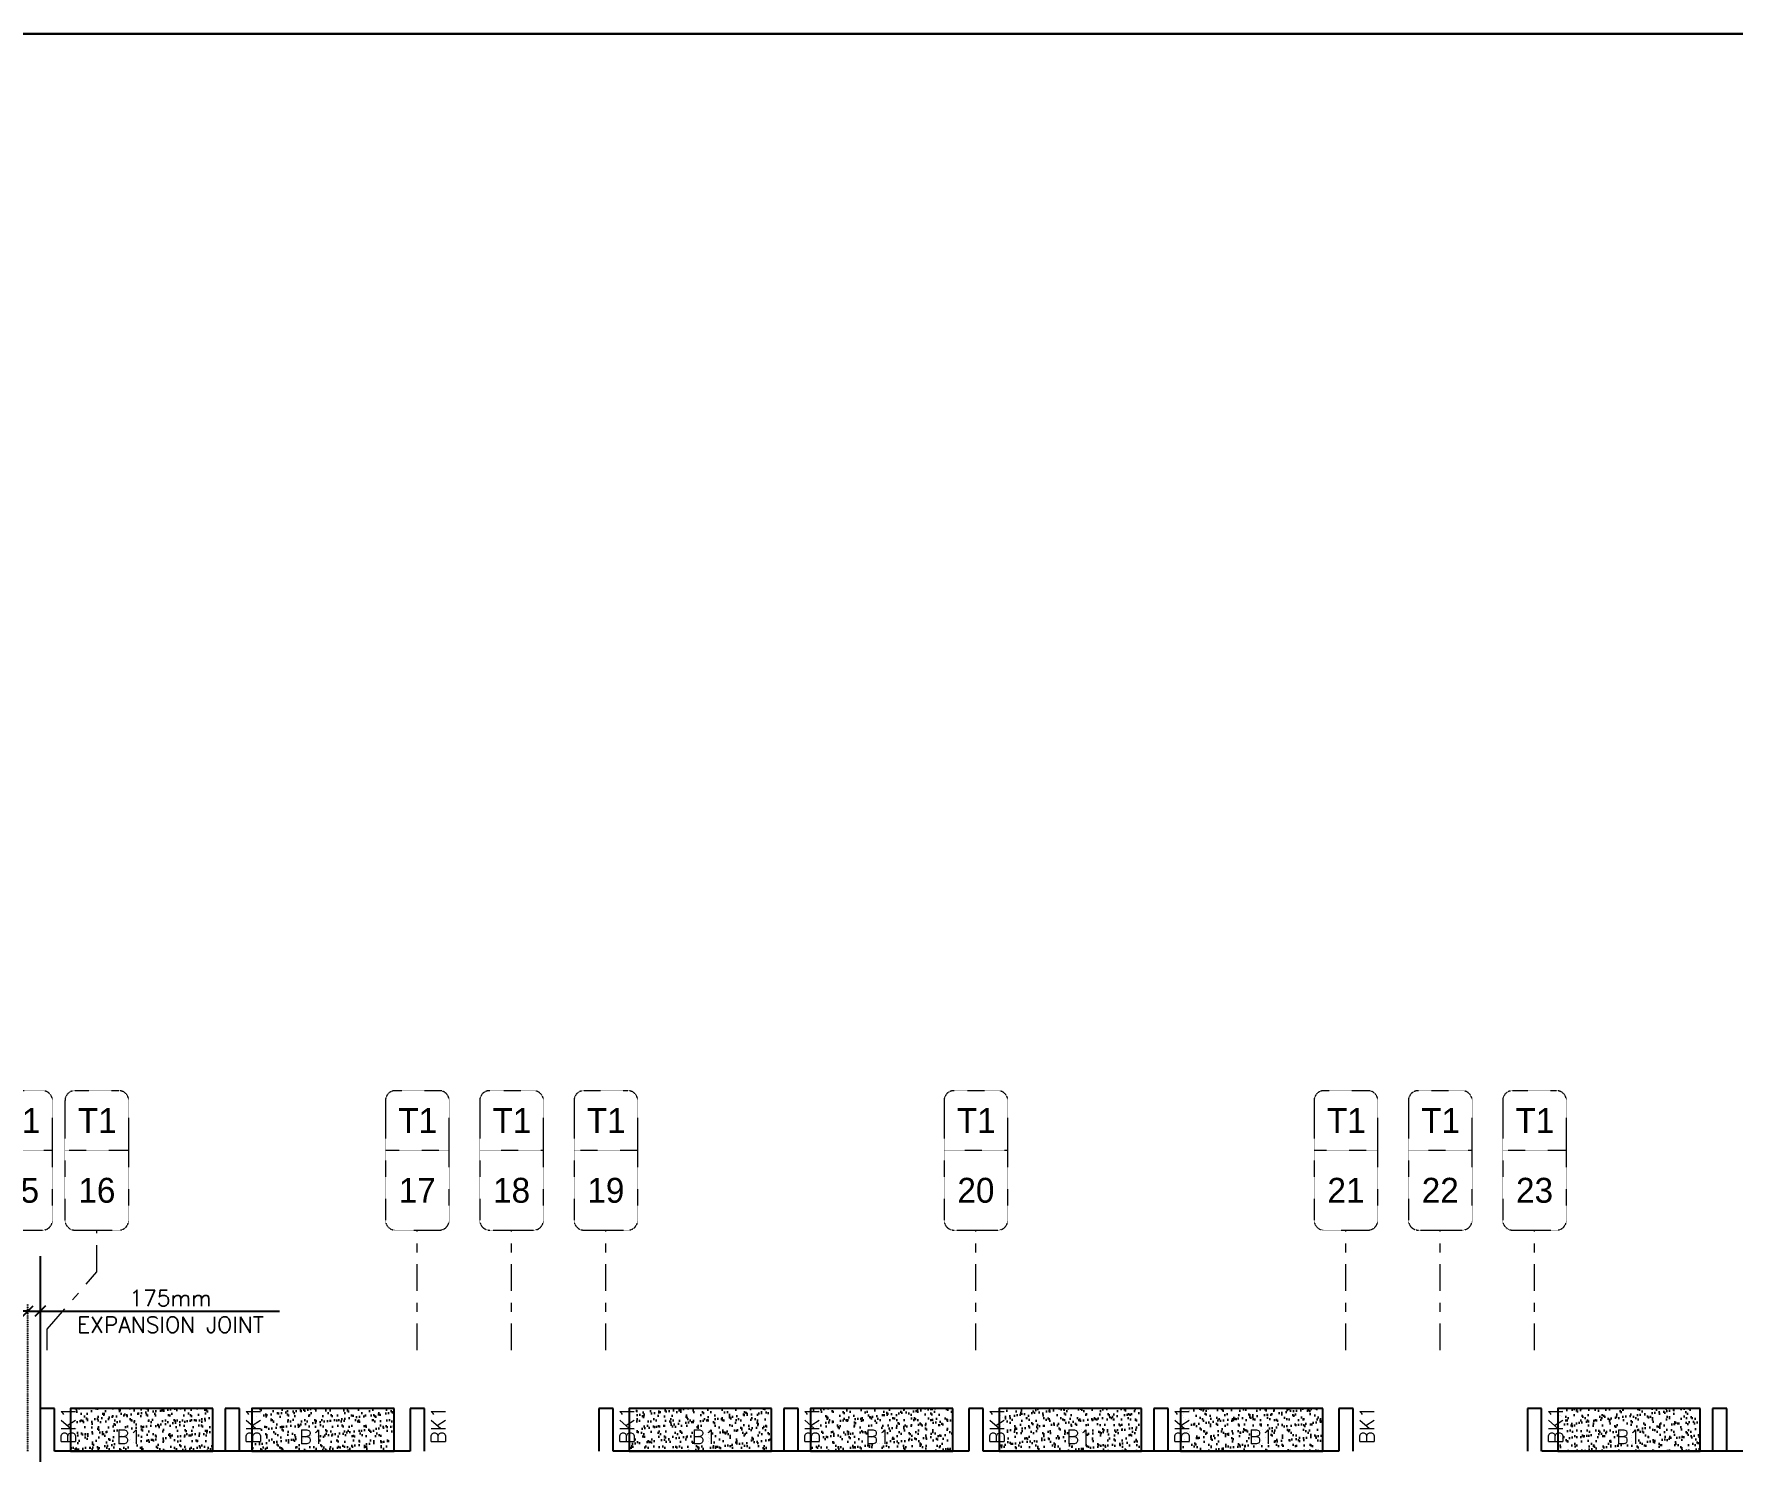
# Model space of a CAD drawing. Header units: millimetres. Extents: x 1078357 to 2594950, y -5122486 to -4636555.
# Drawn here: x 2093548 to 2117410, y -4656909 to -4636994 of the extents above; entities that cross this region are included whole.
import ezdxf
from ezdxf.enums import TextEntityAlignment as Align

# ---------------------------------------------------------------- set-up
doc = ezdxf.new("R2010")
doc.units = ezdxf.units.MM
doc.header["$PDMODE"] = 35
for name, pattern in [('CONTINOUS', [0]), ('DGN STYLE 7', [8.34, 3.75, -1.67, 1.25, -1.67]), ('DOT', [0.25, 0, -0.25]), ('HIDDEN', [0.375, 0.25, -0.125]), ('New Retail block$0$CONTINOUS', [0])]:
    doc.linetypes.add(name, pattern=pattern)
doc.layers.get('0').update_dxf_attribs({"lineweight": 0})
doc.layers.get('Defpoints').update_dxf_attribs({"lineweight": 0})
for name, color, linetype, lineweight in [('Boundary', 40, 'Continuous', 30), ('GRID LINE', 8, 'Continuous', 0), ('GRID NO', 8, 'DGN STYLE 7', 13), ('HATCH', 8, 'Continuous', 30)]:
    doc.layers.add(name, color=color, linetype=linetype, lineweight=lineweight)
for name, color, linetype in [('EXPANSION JOINT', 10, 'HIDDEN'), ('EXPANTION JOINT', 240, 'Continuous'), ('S-BEAM', 3, 'HIDDEN'), ('S-BEAM NO.', 6, 'Continuous'), ('S-SLAB-PROJECTION', 54, 'New Retail block$0$CONTINOUS')]:
    doc.layers.add(name, color=color, linetype=linetype)
doc.styles.add('Roman', font='romans')
doc.styles.add('ROMANS', font='romans.shx', dxfattribs={"width": 0.85})
doc.styles.get("Standard").update_dxf_attribs({"font": 'Adani Regular.ttf', "height": 500})
doc.dimstyles.new('HARESH', dxfattribs={"dimtxt": 150, "dimasz": 75, "dimexe": 0, "dimexo": 0, "dimgap": 25, "dimtad": 1, "dimdec": 0, "dimdsep": 46, "dimtxsty": 'Roman', "dimblk": 'OBLIQUE', "dimcen": 225, "dimdle": 25, "dimclrd": 2, "dimclre": 2, "dimclrt": 7, "dimadec": 8, "dimazin": 1, "dimtfac": 1, "dimtdec": 0, "dimtmove": 0, "dimatfit": 0, "dimfxl": 1, "dimlwd": -1, "dimlwe": -1, "dimarcsym": 0})

# ---------------------------------------------------------------- blocks, each defined once
blk = doc.blocks.new('_Oblique')
at = {"color": 0, "linetype": 'ByBlock', "lineweight": -2}
blk.add_line((-0.5, -0.5), (0.5, 0.5), dxfattribs=at)
blk = doc.blocks.new('*D1567')
at = {"layer": 'Defpoints', "color": 0, "linetype": 'CONTINOUS', "ltscale": 0.5, "transparency": 16777216}
for p in [(2093635, -4654896, 3), (2093635, -4654946), (2093460, -4656909, 0)]:
    blk.add_point(p, dxfattribs=at)
at = {"layer": 'EXPANTION JOINT', "color": 2, "linetype": 'CONTINOUS', "ltscale": 0.5, "transparency": 16777216}
for p, q in [((2093460, -4654946), (2093310, -4654946)), ((2093460, -4654946), (2093635, -4654946)), ((2093635, -4654946), (2096999, -4654946))]:
    blk.add_line(p, q, dxfattribs=at)
at = {"layer": 'EXPANTION JOINT', "color": 2, "linetype": 'DOT', "ltscale": 0.5, "transparency": 16777216}
for p, q in [((2093460, -4656909), (2093460, -4654846)), ((2093635, -4654896), (2093635, -4655046))]:
    blk.add_line(p, q, dxfattribs=at)
at = {"layer": 'EXPANTION JOINT', "color": 2, "linetype": 'CONTINOUS', "ltscale": 0.5, "transparency": 16777216, "xscale": 150, "yscale": 150, "zscale": 150}
blk.add_blockref('_Oblique', (2093460, -4654946), dxfattribs=at)
at = {"layer": 'EXPANTION JOINT', "color": 2, "linetype": 'CONTINOUS', "ltscale": 0.5, "transparency": 16777216, "xscale": 150, "yscale": 150, "zscale": 150, "rotation": 180}
blk.add_blockref('_Oblique', (2093635, -4654946), dxfattribs=at)
at = {"layer": 'EXPANTION JOINT', "color": 7, "linetype": 'CONTINOUS', "ltscale": 0.5, "transparency": 16777216, "char_height": 225, "attachment_point": 5, "style": 'Roman'}
for s, insert in [('175mm', (2095467, -4654759)), ('EXPANSION JOINT ', (2095467, -4655134))]:
    blk.add_mtext(s, dxfattribs=dict(at, insert=insert))
blk = doc.blocks.new('*D1568')
at = {"layer": 'Defpoints', "color": 0, "linetype": 'CONTINOUS', "ltscale": 0.5, "transparency": 16777216}
for p in [(2093635, -4654896, 3), (2093635, -4654946), (2093460, -4656909, 0)]:
    blk.add_point(p, dxfattribs=at)
at = {"layer": 'EXPANTION JOINT', "color": 2, "linetype": 'CONTINOUS', "ltscale": 0.5, "transparency": 16777216}
for p, q in [((2093460, -4654946), (2093310, -4654946)), ((2093460, -4654946), (2093635, -4654946)), ((2093635, -4654946), (2096999, -4654946))]:
    blk.add_line(p, q, dxfattribs=at)
at = {"layer": 'EXPANTION JOINT', "color": 2, "linetype": 'DOT', "ltscale": 0.5, "transparency": 16777216}
for p, q in [((2093460, -4656909), (2093460, -4654846)), ((2093635, -4654896), (2093635, -4655046))]:
    blk.add_line(p, q, dxfattribs=at)
at = {"layer": 'EXPANTION JOINT', "color": 2, "linetype": 'CONTINOUS', "ltscale": 0.5, "transparency": 16777216, "xscale": 150, "yscale": 150, "zscale": 150}
blk.add_blockref('_Oblique', (2093460, -4654946), dxfattribs=at)
at = {"layer": 'EXPANTION JOINT', "color": 2, "linetype": 'CONTINOUS', "ltscale": 0.5, "transparency": 16777216, "xscale": 150, "yscale": 150, "zscale": 150, "rotation": 180}
blk.add_blockref('_Oblique', (2093635, -4654946), dxfattribs=at)
at = {"layer": 'EXPANTION JOINT', "color": 7, "linetype": 'CONTINOUS', "ltscale": 0.5, "transparency": 16777216, "char_height": 225, "attachment_point": 5, "style": 'Roman'}
for s, insert in [('175mm', (2095467, -4654759)), ('EXPANSION JOINT ', (2095467, -4655134))]:
    blk.add_mtext(s, dxfattribs=dict(at, insert=insert))
blk = doc.blocks.new('Tower grid nomenclature-ex')
at = {"layer": 'GRID NO'}
blk.add_lwpolyline([(-1250, -600), (1750, -600, 0.414214), (2000, -350), (2000, 750, 0.414214), (1750, 1000), (-1250, 1000, 0.414214), (-1500, 750), (-1500, -350, 0.414214)], format="xyb", close=True, dxfattribs=at)
blk.add_lwpolyline([(0, 1000), (0, -600)], dxfattribs=at)
at = {"layer": 'GRID NO', "flags": 8}
for p in [(-1235, 400), (1788, 400)]:
    blk.add_attdef('GRID', text='', height=625, dxfattribs=at).set_placement(p, align=Align.MIDDLE_CENTER)

msp = doc.modelspace()

# ---------------------------------------------------------------- hatches: boundary and pattern name
at = {"layer": 'HATCH'}
h = msp.add_hatch(dxfattribs=at)
h.set_pattern_fill('AR-SAND', color=8, scale=3, angle=179.97015)
h.set_pattern_definition([(37.4701541, (-822998.2, 9330660.76), (-4.7236114, 146.8264517), [0, -115.824, 0, -129.54, 0, -123.825]), (7.4701541, (-822998.2, 9330660.76), (134.9689868, 214.9772528), [0, -62.484, 0, -104.394, 0, -40.005]), (327.4701541, (-823091.93, 9330660.81), (237.2979035, 0.3075449), [0, -38.1, 0, -137.16, 0, -179.07]), (317.4701541, (-823091.93, 9330660.81), (229.1017424, 66.759465), [0, -19.05, 0, -89.916, 0, -102.87])])
h.paths.add_polyline_path([(2096060.3, -4656309.5), (2094060.3, -4656309.5), (2094060.3, -4656909.5), (2096060.3, -4656909.5)])
h = msp.add_hatch(dxfattribs=at)
h.set_pattern_fill('AR-SAND', color=8, scale=3, angle=179.97015)
h.set_pattern_definition([(37.4701541, (-825548.2, 9330660.76), (-4.7236114, 146.8264517), [0, -115.824, 0, -129.54, 0, -123.825]), (7.4701541, (-825548.2, 9330660.76), (134.9689868, 214.9772528), [0, -62.484, 0, -104.394, 0, -40.005]), (327.4701541, (-825641.93, 9330660.81), (237.2979035, 0.3075449), [0, -38.1, 0, -137.16, 0, -179.07]), (317.4701541, (-825641.93, 9330660.81), (229.1017424, 66.759465), [0, -19.05, 0, -89.916, 0, -102.87])])
h.paths.add_polyline_path([(2098610.3, -4656309.5), (2096610.3, -4656309.5), (2096610.3, -4656909.5), (2098610.3, -4656909.5)])
h = msp.add_hatch(dxfattribs=at)
h.set_pattern_fill('AR-SAND', color=8, scale=3, angle=179.97015)
h.set_pattern_definition([(37.4701541, (-830848.2, 9330660.76), (-4.7236114, 146.8264517), [0, -115.824, 0, -129.54, 0, -123.825]), (7.4701541, (-830848.2, 9330660.76), (134.9689868, 214.9772528), [0, -62.484, 0, -104.394, 0, -40.005]), (327.4701541, (-830941.93, 9330660.81), (237.2979035, 0.3075449), [0, -38.1, 0, -137.16, 0, -179.07]), (317.4701541, (-830941.93, 9330660.81), (229.1017424, 66.759465), [0, -19.05, 0, -89.916, 0, -102.87])])
h.paths.add_polyline_path([(2103910.3, -4656309.5), (2101910.3, -4656309.5), (2101910.3, -4656909.5), (2103910.3, -4656909.5)])
h = msp.add_hatch(dxfattribs=at)
h.set_pattern_fill('AR-SAND', color=8, scale=3, angle=179.97015)
h.set_pattern_definition([(37.4701541, (-833398.2, 9330660.76), (-4.7236114, 146.8264517), [0, -115.824, 0, -129.54, 0, -123.825]), (7.4701541, (-833398.2, 9330660.76), (134.9689868, 214.9772528), [0, -62.484, 0, -104.394, 0, -40.005]), (327.4701541, (-833491.93, 9330660.81), (237.2979035, 0.3075449), [0, -38.1, 0, -137.16, 0, -179.07]), (317.4701541, (-833491.93, 9330660.81), (229.1017424, 66.759465), [0, -19.05, 0, -89.916, 0, -102.87])])
h.paths.add_polyline_path([(2106460.3, -4656309.5), (2104460.3, -4656309.5), (2104460.3, -4656909.5), (2106460.3, -4656909.5)])
h = msp.add_hatch(dxfattribs=at)
h.set_pattern_fill('AR-SAND', color=8, scale=3, angle=179.97015)
h.set_pattern_definition([(37.4701541, (-836048.2, 9330660.76), (-4.7236114, 146.8264517), [0, -115.824, 0, -129.54, 0, -123.825]), (7.4701541, (-836048.2, 9330660.76), (134.9689868, 214.9772528), [0, -62.484, 0, -104.394, 0, -40.005]), (327.4701541, (-836141.93, 9330660.81), (237.2979035, 0.3075449), [0, -38.1, 0, -137.16, 0, -179.07]), (317.4701541, (-836141.93, 9330660.81), (229.1017424, 66.759465), [0, -19.05, 0, -89.916, 0, -102.87])])
h.paths.add_polyline_path([(2109110.3, -4656309.5), (2107110.3, -4656309.5), (2107110.3, -4656909.5), (2109110.3, -4656909.5)])
h = msp.add_hatch(dxfattribs=at)
h.set_pattern_fill('AR-SAND', color=8, scale=3, angle=179.97015)
h.set_pattern_definition([(37.4701541, (-838598.2, 9330660.76), (-4.7236114, 146.8264517), [0, -115.824, 0, -129.54, 0, -123.825]), (7.4701541, (-838598.2, 9330660.76), (134.9689868, 214.9772528), [0, -62.484, 0, -104.394, 0, -40.005]), (327.4701541, (-838691.93, 9330660.81), (237.2979035, 0.3075449), [0, -38.1, 0, -137.16, 0, -179.07]), (317.4701541, (-838691.93, 9330660.81), (229.1017424, 66.759465), [0, -19.05, 0, -89.916, 0, -102.87])])
h.paths.add_polyline_path([(2111660.3, -4656309.5), (2109660.3, -4656309.5), (2109660.3, -4656909.5), (2111660.3, -4656909.5)])
h = msp.add_hatch(dxfattribs=at)
h.set_pattern_fill('AR-SAND', color=8, scale=3, angle=179.97015)
h.set_pattern_definition([(37.4701541, (-843898.2, 9330660.76), (-4.7236114, 146.8264517), [0, -115.824, 0, -129.54, 0, -123.825]), (7.4701541, (-843898.2, 9330660.76), (134.9689868, 214.9772528), [0, -62.484, 0, -104.394, 0, -40.005]), (327.4701541, (-843991.93, 9330660.81), (237.2979035, 0.3075449), [0, -38.1, 0, -137.16, 0, -179.07]), (317.4701541, (-843991.93, 9330660.81), (229.1017424, 66.759465), [0, -19.05, 0, -89.916, 0, -102.87])])
h.paths.add_polyline_path([(2116960.3, -4656309.5), (2114960.3, -4656309.5), (2114960.3, -4656909.5), (2116960.3, -4656909.5)])

# ---------------------------------------------------------------- linework, layer by layer
at = {"layer": 'Boundary', "ltscale": 700, "elevation": 0}
msp.add_lwpolyline([(2039556.1, -4636994.1), (2144124.7, -4636994.1), (2144124.7, -4687024.5), (2039556.1, -4687024.5)], close=True, dxfattribs=at)
at = {"layer": 'EXPANSION JOINT'}
msp.add_line((2093635.2, -4654169.5, 0), (2093635.2, -4674502, 0), dxfattribs=at)
msp.add_line((2093635.2, -4654169.5, 0), (2093635.2, -4674502, 0), dxfattribs=at)
at = {"layer": 'GRID LINE', "linetype": 'DGN STYLE 7', "ltscale": 100, "elevation": 0}
for points in [[(2093734.9, -4655493.8), (2093734.9, -4655194.9), (2094432.1, -4654390), (2094432.1, -4653804.9)], [(2098934.9, -4655493.8), (2098934.9, -4653804.9)], [(2100259.9, -4655493.8), (2100259.9, -4653804.9)], [(2101584.9, -4655493.8), (2101584.9, -4653804.9)], [(2106784.9, -4655493.8), (2106784.9, -4653804.9)], [(2111984.9, -4655493.8), (2111984.9, -4653804.9)], [(2113309.9, -4655493.8), (2113309.9, -4653804.9)], [(2114634.9, -4655493.8), (2114634.9, -4653804.9)]]:
    msp.add_lwpolyline(points, dxfattribs=at)
at = {"layer": 'S-BEAM', "linetype": 'CONTINOUS', "ltscale": 700}
for p, q in [((2093834.9, -4656309.4, 0), (2093634.9, -4656309.4, 0)), ((2093634.9, -4656309.4, 0), (2093634.9, -4656909.4, 0)), ((2093834.9, -4656909.4, 0), (2093834.9, -4656309.4, 0)), ((2096434.9, -4656309.4, 0), (2096234.9, -4656309.4, 0)), ((2096234.9, -4656309.4, 0), (2096234.9, -4656909.4, 0)), ((2096434.9, -4656909.4, 0), (2096434.9, -4656309.4, 0)), ((2099034.9, -4656309.4, 0), (2098834.9, -4656309.4, 0)), ((2098834.9, -4656309.4, 0), (2098834.9, -4656909.4, 0)), ((2099034.9, -4656909.4, 0), (2099034.9, -4656309.4, 0)), ((2101684.9, -4656309.4, 0), (2101484.9, -4656309.4, 0)), ((2101484.9, -4656309.4, 0), (2101484.9, -4656909.4, 0)), ((2101684.9, -4656909.4, 0), (2101684.9, -4656309.4, 0)), ((2104284.9, -4656309.5, 0), (2104084.9, -4656309.5, 0)), ((2104084.9, -4656309.5, 0), (2104084.9, -4656909.5, 0)), ((2104284.9, -4656909.5, 0), (2104284.9, -4656309.5, 0)), ((2106884.9, -4656309.4, 0), (2106684.9, -4656309.4, 0)), ((2106684.9, -4656309.4, 0), (2106684.9, -4656909.4, 0)), ((2106884.9, -4656909.4, 0), (2106884.9, -4656309.4, 0)), ((2109484.9, -4656309.5, 0), (2109284.9, -4656309.5, 0)), ((2109284.9, -4656309.5, 0), (2109284.9, -4656909.5, 0)), ((2109484.9, -4656909.5, 0), (2109484.9, -4656309.5, 0)), ((2112084.9, -4656309.4, 0), (2111884.9, -4656309.4, 0)), ((2111884.9, -4656309.4, 0), (2111884.9, -4656909.4, 0)), ((2112084.9, -4656909.4, 0), (2112084.9, -4656309.4, 0)), ((2114734.9, -4656309.4, 0), (2114534.9, -4656309.4, 0)), ((2114534.9, -4656309.4, 0), (2114534.9, -4656909.4, 0)), ((2114734.9, -4656909.4, 0), (2114734.9, -4656309.4, 0)), ((2117334.9, -4656309.5, 0), (2117134.9, -4656309.5, 0)), ((2117134.9, -4656309.5, 0), (2117134.9, -4656909.5, 0)), ((2117334.9, -4656909.5, 0), (2117334.9, -4656309.5, 0)), ((2098835.3, -4656909.4, 0), (2093835.3, -4656909.4, 0)), ((2106685.3, -4656909.5, 0), (2101685.3, -4656909.5, 0)), ((2111885.3, -4656909.5, 0), (2106885.3, -4656909.5, 0)), ((2119735.3, -4656909.5, 0), (2114735.3, -4656909.5, 0))]:
    msp.add_line(p, q, dxfattribs=at)
at = {"layer": 'S-SLAB-PROJECTION', "elevation": 0}
for points in [[(2096060.3, -4656309.5), (2094060.3, -4656309.5), (2094060.3, -4656909.5), (2096060.3, -4656909.5)], [(2098610.3, -4656309.5), (2096610.3, -4656309.5), (2096610.3, -4656909.5), (2098610.3, -4656909.5)], [(2103910.3, -4656309.5), (2101910.3, -4656309.5), (2101910.3, -4656909.5), (2103910.3, -4656909.5)], [(2106460.3, -4656309.5), (2104460.3, -4656309.5), (2104460.3, -4656909.5), (2106460.3, -4656909.5)], [(2109110.3, -4656309.5), (2107110.3, -4656309.5), (2107110.3, -4656909.5), (2109110.3, -4656909.5)], [(2111660.3, -4656309.5), (2109660.3, -4656309.5), (2109660.3, -4656909.5), (2111660.3, -4656909.5)], [(2116960.3, -4656309.5), (2114960.3, -4656309.5), (2114960.3, -4656909.5), (2116960.3, -4656909.5)]]:
    msp.add_lwpolyline(points, close=True, dxfattribs=at)

# ---------------------------------------------------------------- block references
at = {"layer": 'GRID NO'}
ref = msp.add_blockref('Tower grid nomenclature-ex', (2093247.9, -4652684.9, 0), dxfattribs=dict(at, xscale=0.56, yscale=0.56, zscale=0.56, rotation=270))
ref.add_attrib('GRID', '15', dxfattribs={"height": 350}).set_placement((2093359.9, -4653244.9, 0), align=Align.MIDDLE_CENTER)
ref.add_attrib('GRID', 'T1', dxfattribs={"height": 350}).set_placement((2093365.7, -4652264.9, 0), align=Align.MIDDLE_CENTER)
ref = msp.add_blockref('Tower grid nomenclature-ex', (2094320.1, -4652684.9, 0), dxfattribs=dict(at, xscale=0.56, yscale=0.56, zscale=0.56, rotation=270))
ref.add_attrib('GRID', '16', dxfattribs={"height": 350}).set_placement((2094432.1, -4653244.9, 0), align=Align.MIDDLE_CENTER)
ref.add_attrib('GRID', 'T1', dxfattribs={"height": 350}).set_placement((2094438, -4652264.9, 0), align=Align.MIDDLE_CENTER)
ref = msp.add_blockref('Tower grid nomenclature-ex', (2098822.9, -4652684.9, 0), dxfattribs=dict(at, xscale=0.56, yscale=0.56, zscale=0.56, rotation=270))
ref.add_attrib('GRID', '17', dxfattribs={"height": 350}).set_placement((2098934.9, -4653244.9, 0), align=Align.MIDDLE_CENTER)
ref.add_attrib('GRID', 'T1', dxfattribs={"height": 350}).set_placement((2098940.7, -4652264.9, 0), align=Align.MIDDLE_CENTER)
ref = msp.add_blockref('Tower grid nomenclature-ex', (2100147.9, -4652684.9, 0), dxfattribs=dict(at, xscale=0.56, yscale=0.56, zscale=0.56, rotation=270))
ref.add_attrib('GRID', '18', dxfattribs={"height": 350}).set_placement((2100259.9, -4653244.9, 0), align=Align.MIDDLE_CENTER)
ref.add_attrib('GRID', 'T1', dxfattribs={"height": 350}).set_placement((2100265.7, -4652264.9, 0), align=Align.MIDDLE_CENTER)
ref = msp.add_blockref('Tower grid nomenclature-ex', (2101472.9, -4652684.9, 0), dxfattribs=dict(at, xscale=0.56, yscale=0.56, zscale=0.56, rotation=270))
ref.add_attrib('GRID', '19', dxfattribs={"height": 350}).set_placement((2101584.9, -4653244.9, 0), align=Align.MIDDLE_CENTER)
ref.add_attrib('GRID', 'T1', dxfattribs={"height": 350}).set_placement((2101590.7, -4652264.9, 0), align=Align.MIDDLE_CENTER)
ref = msp.add_blockref('Tower grid nomenclature-ex', (2106672.9, -4652684.9, 0), dxfattribs=dict(at, xscale=0.56, yscale=0.56, zscale=0.56, rotation=270))
ref.add_attrib('GRID', '20', dxfattribs={"height": 350}).set_placement((2106784.9, -4653244.9, 0), align=Align.MIDDLE_CENTER)
ref.add_attrib('GRID', 'T1', dxfattribs={"height": 350}).set_placement((2106790.7, -4652264.9, 0), align=Align.MIDDLE_CENTER)
ref = msp.add_blockref('Tower grid nomenclature-ex', (2111872.9, -4652684.9, 0), dxfattribs=dict(at, xscale=0.56, yscale=0.56, zscale=0.56, rotation=270))
ref.add_attrib('GRID', '21', dxfattribs={"height": 350}).set_placement((2111984.9, -4653244.9, 0), align=Align.MIDDLE_CENTER)
ref.add_attrib('GRID', 'T1', dxfattribs={"height": 350}).set_placement((2111990.7, -4652264.9, 0), align=Align.MIDDLE_CENTER)
ref = msp.add_blockref('Tower grid nomenclature-ex', (2113197.9, -4652684.9, 0), dxfattribs=dict(at, xscale=0.56, yscale=0.56, zscale=0.56, rotation=270))
ref.add_attrib('GRID', '22', dxfattribs={"height": 350}).set_placement((2113309.9, -4653244.9, 0), align=Align.MIDDLE_CENTER)
ref.add_attrib('GRID', 'T1', dxfattribs={"height": 350}).set_placement((2113315.7, -4652264.9, 0), align=Align.MIDDLE_CENTER)
ref = msp.add_blockref('Tower grid nomenclature-ex', (2114522.9, -4652684.9, 0), dxfattribs=dict(at, xscale=0.56, yscale=0.56, zscale=0.56, rotation=270))
ref.add_attrib('GRID', '23', dxfattribs={"height": 350}).set_placement((2114634.9, -4653244.9, 0), align=Align.MIDDLE_CENTER)
ref.add_attrib('GRID', 'T1', dxfattribs={"height": 350}).set_placement((2114640.7, -4652264.9, 0), align=Align.MIDDLE_CENTER)

# ---------------------------------------------------------------- texts
at = {"layer": 'S-BEAM NO.', "linetype": 'CONTINOUS', "ltscale": 700, "style": 'ROMANS'}
for p in [(2094130.6, -4656809.1, 50), (2096730.6, -4656809.1, 50), (2099330.6, -4656809.1, 50), (2101980.6, -4656809.1, 50), (2104580.6, -4656809.1, 50), (2107180.6, -4656809.1, 50), (2109780.6, -4656809.1, 50), (2112380.6, -4656809.1, 50), (2115030.6, -4656809.1, 50)]:
    msp.add_text('BK1', height=200, rotation=90, dxfattribs=at).set_placement(p)
at = {"layer": 'S-BEAM NO.', "linetype": 'HIDDEN', "ltscale": 500, "style": 'ROMANS'}
for p in [(2094708.5, -4656809.1, -2.7), (2097273.3, -4656809.1, -2.7), (2102791.7, -4656809.1, -2.7), (2105230.6, -4656809.1, -2.7), (2108057.4, -4656809.1, -2.7), (2110617.4, -4656809.1, -2.7), (2115779.7, -4656809.1, -2.7)]:
    msp.add_text('B1', height=200, rotation=359.99906, dxfattribs=at).set_placement(p)

# ---------------------------------------------------------------- dimensions: what is measured, and where the dimension line sits
at = {"layer": 'EXPANTION JOINT', "linetype": 'CONTINOUS', "ltscale": 0.5}
for picture in ['*D1567', '*D1568']:
    dim = msp.add_linear_dim(base=(2093635.2, -4654946.3, -2.8), p1=(2093460.2, -4656909.1, -2.8), p2=(2093635.2, -4654895.8, 0), text='175mm\\XEXPANSION JOINT ', dimstyle='HARESH', override={"dimtxt": 225, "dimasz": 150, "dimexe": 100, "dimgap": 75, "dimtxsty": 'Roman', "dimdle": 1, "dimfxl": 500, "dimarcsym": 1}, dxfattribs=at)
    dim.commit()
    dim.dimension.update_dxf_attribs({"geometry": picture, "text_midpoint": (2095467.3, -4654946.3, -2.8)})

doc.saveas('drawing.dxf')
